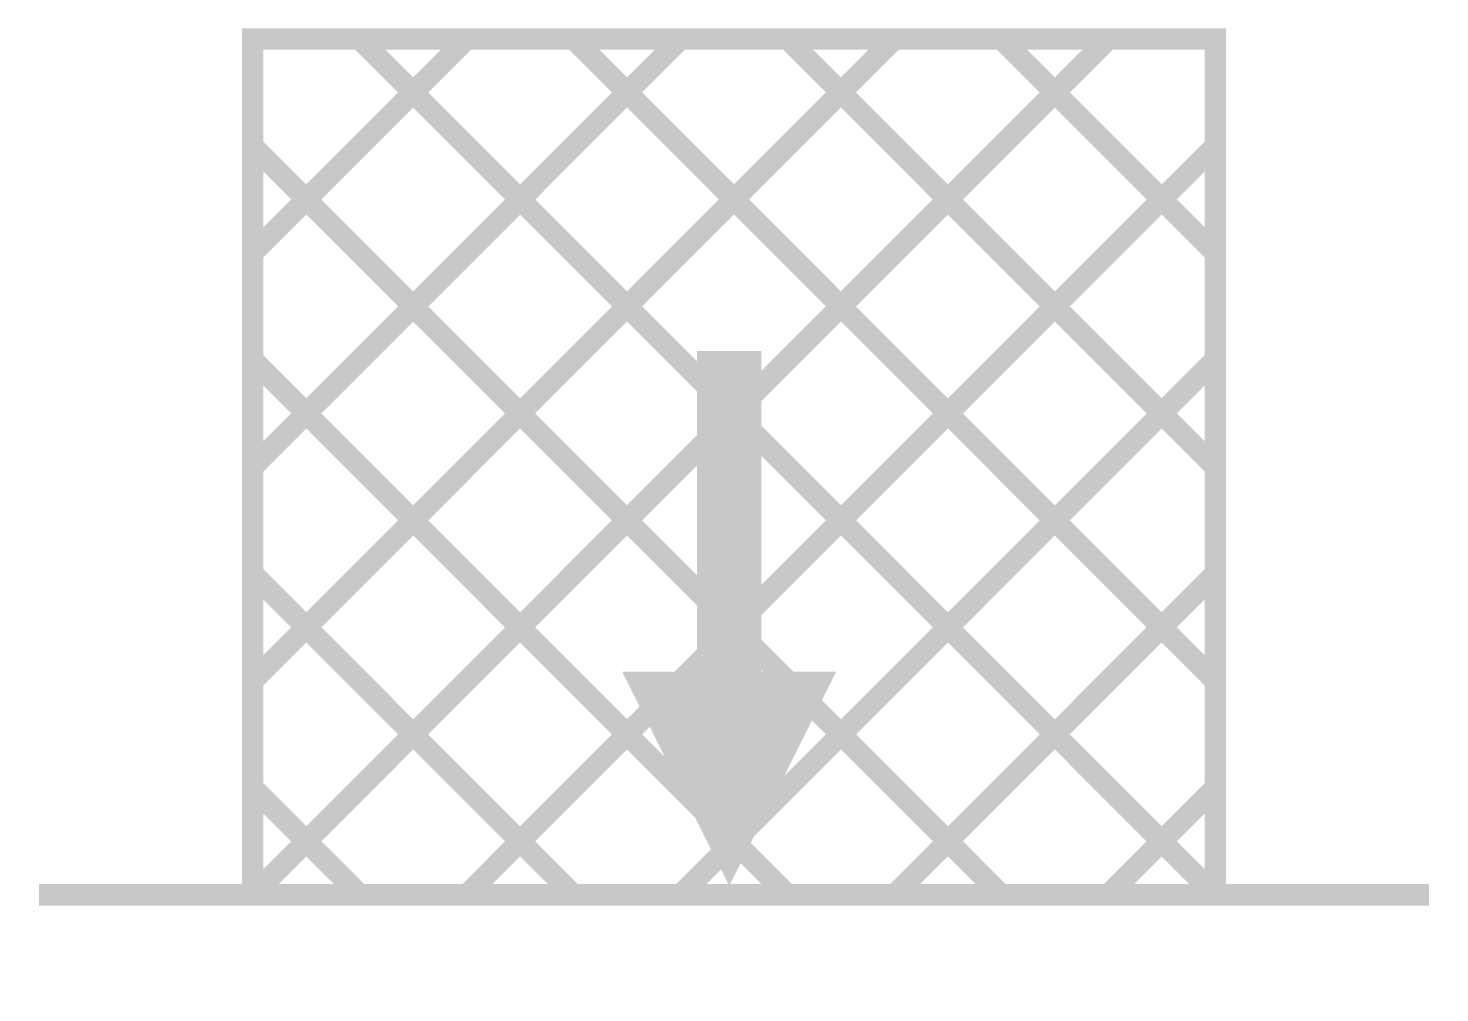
# Model space of a CAD drawing. Extents: x 4.45 to 11.05, y 1.54 to 6.05.
import ezdxf

# ---------------------------------------------------------------- set-up
doc = ezdxf.new("R2010")
doc.units = 0
doc.header["$MEASUREMENT"] = 0
doc.layers.get('0').update_dxf_attribs({"linetype": 'CONTINUOUS'})

msp = doc.modelspace()

# ---------------------------------------------------------------- linework, layer by layer
for points, const_width in [([(5.5, 4), (7.5, 6)], 0.1), ([(5.5, 3), (8.5, 6)], 0.1), ([(5.5, 2), (9.5, 6)], 0.1), ([(5.5, 2), (5.5, 6), (10, 6), (10, 2)], 0.1), ([(5.5, 5), (6.5, 6)], 0.1), ([(6, 6), (10, 2)], 0.1), ([(10, 3), (7, 6)], 0.1), ([(10, 4), (8, 6)], 0.1), ([(10, 5), (9, 6)], 0.1), ([(5.5, 5.5), (9, 2)], 0.1), ([(6.5, 2), (10, 5.5)], 0.1), ([(7.7277, 2.6351), (7.7277, 4.5422)], 0.3), ([(5.5, 4.5), (8, 2)], 0.1), ([(7.5, 2), (10, 4.5)], 0.1), ([(5.5, 3.5), (7, 2)], 0.1), ([(8.5, 2), (10, 3.5)], 0.1), ([(6, 2), (5.5, 2.5)], 0.1), ([(9.5, 2), (10, 2.5)], 0.1), ([(4.5, 2), (11, 2)], 0.1)]:
    msp.add_lwpolyline(points, dxfattribs=dict(const_width=const_width))
msp.add_lwpolyline([(7.7277, 2.0422, 0, 1, 0), (7.7277, 3.0422, 1, 1, 0)], format="xyseb")

doc.saveas('drawing.dxf')
